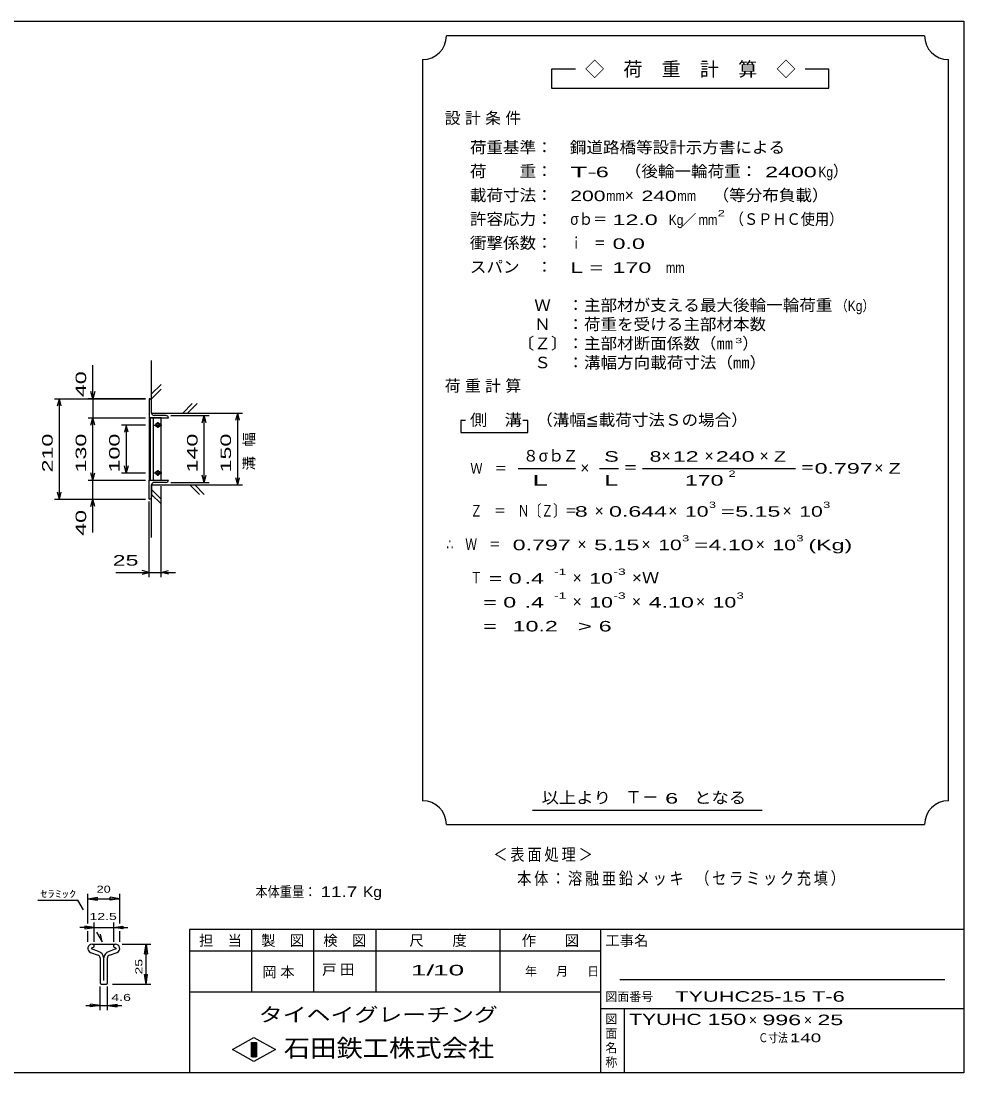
# Model space of a CAD drawing. Units: millimetres, scale not verified. Extents: x -1820 to 1724, y -1285 to 1059.
# Drawn here: x -248 to 1724, y -1141 to 1059 of the extents above; entities that cross this region are included whole.
import ezdxf
from ezdxf.enums import TextEntityAlignment as Align

# ---------------------------------------------------------------- set-up
doc = ezdxf.new("R2010")
doc.units = ezdxf.units.MM
doc.header["$LTSCALE"] = 10
for name, color, linetype, lineweight in [('0_2', 150, 'Continuous', 25), ('16', 3, 'Continuous', 25), ('22', 2, 'Continuous', 25), ('32', 4, 'Continuous', 25)]:
    doc.layers.add(name, color=color, linetype=linetype, lineweight=lineweight)
doc.styles.add('ベクトル', font='')
doc.styles.get('ベクトル').set_extended_font_data('ベクトル')

msp = doc.modelspace()

# ---------------------------------------------------------------- linework, layer by layer
at = {"layer": '0_2'}
for p, q in [((-1736, 1059), (1724, 1059)), ((1724, 1059), (1724, -1141)), ((1724, -841), (104, -841)), ((104, -841), (104, -1141)), ((234, -841), (234, -971)), ((364, -971), (364, -841)), ((494, -841), (494, -971)), ((754, -971), (754, -841)), ((964, -841), (964, -1141)), ((964, -886), (104, -886)), ((1684, -946), (1004, -946)), ((104, -971), (964, -971)), ((964, -1006), (1724, -1006)), ((1014, -1141), (1014, -1006)), ((194, -1092), (239, -1067)), ((234, -1077), (244, -1077)), ((234, -1107), (234, -1077)), ((234, -1077), (236, -1077)), ((236, -1077), (236, -1107)), ((238, -1107), (238, -1077)), ((238, -1077), (240, -1077)), ((239, -1067), (284, -1092)), ((240, -1077), (240, -1107)), ((242, -1107), (242, -1077)), ((242, -1077), (244, -1077)), ((244, -1077), (244, -1107)), ((244, -1077), (244, -1107)), ((239, -1117), (194, -1092)), ((284, -1092), (239, -1117)), ((244, -1107), (234, -1107)), ((236, -1107), (238, -1107)), ((240, -1107), (242, -1107)), ((1724, -1141), (-1736, -1141))]:
    msp.add_line(p, q, dxfattribs=at)
at = {"layer": '16'}
for p, q in [((20, 269), (20, 229)), ((25, 239), (25, 264)), ((20, 229), (60, 229)), ((20, 229), (20, 99)), ((45, 229), (20, 229)), ((22, 229), (22, 99)), ((29, 99), (29, 229)), ((55, 234), (30, 234)), ((38, 220), (38, 208)), ((45, 99), (45, 229)), ((30, 214), (46, 214)), ((40, 217), (36, 217)), ((36, 211), (40, 211)), ((30, 114), (46, 114)), ((40, 117), (36, 117)), ((36, 111), (40, 111)), ((38, 120), (38, 108)), ((20, 99), (60, 99)), ((20, 59), (20, 99)), ((20, 99), (45, 99)), ((25, 89), (25, 64)), ((55, 94), (30, 94))]:
    msp.add_line(p, q, dxfattribs=at)
for centre, radius, start, end in [((20, 264), 5, 0, 90), ((30, 239), 5, 180, 270), ((55, 229), 5, 0, 90), ((36, 214), 3, 90, 270), ((38, 214), 4, 46.6, 133.4), ((38, 214), 4, 226.6, 313.4), ((40, 214), 3, 270, 90), ((36, 114), 3, 90, 270), ((38, 114), 4, 46.6, 133.4), ((38, 114), 4, 226.6, 313.4), ((40, 114), 3, 270, 90), ((30, 89), 5, 90, 180), ((55, 99), 5, 270, 0), ((20, 64), 5, 270, 0)]:
    msp.add_arc(centre, radius, start, end, dxfattribs=at)
at = {"layer": '22', "color": 4}
for p, q in [((1641.59, 1028.34), (641.59, 1028.34)), ((591.59, 978.34), (591.59, -571.66)), ((1691.59, -571.66), (1691.59, 978.34)), ((911.59, 958.34), (861.59, 958.34)), ((861.59, 958.34), (861.59, 918.34)), ((1441.59, 958.34), (1391.59, 958.34)), ((1441.59, 918.34), (1441.59, 958.34)), ((861.59, 918.34), (1441.59, 918.34)), ((-98, 269), (-98, 339)), ((25, 239), (25, 349)), ((25, 279), (45, 299)), ((25, 269), (45, 289)), ((-178, 269), (12, 269)), ((-172, 254), (-168, 269)), ((-164, 254), (-168, 269)), ((-168, 59), (-168, 269)), ((12, 269), (-108, 269)), ((-98, 269), (-102, 284)), ((-94, 284), (-98, 269)), ((-98, 269), (-98, 229)), ((90, 239), (110, 259)), ((100, 239), (120, 259)), ((-108, 229), (12, 229)), ((-102, 214), (-98, 229)), ((-94, 214), (-98, 229)), ((-98, 99), (-98, 229)), ((25, 239), (215, 239)), ((65, 234), (145, 234)), ((131, 219), (135, 234)), ((139, 219), (135, 234)), ((135, 94), (135, 234)), ((201, 224), (205, 239)), ((209, 224), (205, 239)), ((205, 89), (205, 239)), ((681.59, 223.34), (671.59, 223.34)), ((671.59, 223.34), (671.59, 198.34)), ((811.59, 223.34), (801.59, 223.34)), ((811.59, 198.34), (811.59, 223.34)), ((12, 214), (-38, 214)), ((-28, 214), (-32, 199)), ((-24, 199), (-28, 214)), ((-28, 214), (-28, 114)), ((671.59, 198.34), (811.59, 198.34)), ((-98, 99), (-102, 114)), ((-98, 99), (-94, 114)), ((-38, 114), (12, 114)), ((-28, 114), (-32, 129)), ((-24, 129), (-28, 114)), ((791.59, 123.34), (911.59, 123.34)), ((961.59, 123.34), (1001.59, 123.34)), ((1051.59, 123.34), (1371.59, 123.34)), ((-108, 99), (12, 99)), ((-98, 59), (-98, 99)), ((25, 89), (215, 89)), ((25, -21), (25, 89)), ((65, 94), (145, 94)), ((125, 69), (105, 89)), ((135, 69), (115, 89)), ((135, 94), (131, 109)), ((135, 94), (139, 109)), ((205, 89), (201, 104)), ((205, 89), (209, 104)), ((-168, 59), (-172, 74)), ((-168, 59), (-164, 74)), ((45, 59), (25, 79)), ((45, 49), (25, 69)), ((45, -104), (45, 86)), ((-178, 59), (12, 59)), ((-108, 59), (12, 59)), ((-102, 44), (-98, 59)), ((-94, 44), (-98, 59)), ((-98, -11), (-98, 59)), ((20, -104), (20, 54)), ((-50, -94), (20, -94)), ((20, -94), (5, -90)), ((5, -98), (20, -94)), ((20, -94), (45, -94)), ((45, -94), (60, -90)), ((60, -98), (45, -94)), ((45, -94), (75, -94)), ((821.59, -591.66), (1301.59, -591.66)), ((641.59, -621.66), (1641.59, -621.66))]:
    msp.add_line(p, q, dxfattribs=at)
for centre, start, end in [((591.59, 1028.34), 270, 0), ((1691.59, 1028.34), 180, 270), ((591.59, -621.66), 0, 90), ((1691.59, -621.66), 90, 180)]:
    msp.add_arc(centre, 50, start, end, dxfattribs=at)
at = {"layer": '32'}
for p, q in [((-108.41, -828.66), (-108.41, -766.66)), ((-41.75, -828.66), (-41.75, -766.66)), ((-212.75, -779.66), (-129.41, -779.66)), ((-117.75, -799.66), (-129.41, -779.66)), ((-108.41, -776.66), (-88.41, -773.66)), ((-108.41, -776.66), (-88.41, -779.66)), ((-108.41, -776.66), (-41.75, -776.66)), ((-88.41, -779.66), (-88.41, -773.66)), ((-41.75, -776.66), (-61.75, -773.66)), ((-61.75, -779.66), (-61.75, -773.66)), ((-41.75, -776.66), (-61.75, -779.66)), ((-95.08, -836.66), (-115.08, -833.66)), ((-115.08, -833.66), (-115.08, -839.66)), ((-95.08, -866.66), (-95.08, -826.66)), ((-55.08, -826.66), (-55.08, -866.66)), ((-55.08, -836.66), (-35.08, -833.66)), ((-35.08, -833.66), (-35.08, -839.66)), ((-95.08, -836.66), (-125.08, -836.66)), ((-115.08, -839.66), (-95.08, -836.66)), ((-108.41, -866.66), (-108.41, -844.66)), ((-95.08, -836.66), (-55.08, -836.66)), ((-90.08, -846.66), (-78.41, -866.66)), ((-78.41, -866.66), (-82.08, -850.99)), ((-35.08, -839.66), (-55.08, -836.66)), ((-55.08, -836.66), (-25.08, -836.66)), ((-41.75, -866.66), (-41.75, -844.66)), ((-99.95, -879.37), (-95.15, -877.04)), ((-98.11, -871.66), (-51.28, -871.66)), ((-95.15, -877.04), (-95.15, -876.27)), ((-55.08, -876.27), (-55.08, -877.04)), ((-55.08, -877.04), (-50.28, -879.37)), ((-36.75, -871.66), (23.25, -871.66)), ((10.25, -891.66), (13.25, -871.66)), ((13.25, -871.66), (16.25, -891.66)), ((13.25, -954.99), (13.25, -871.66)), ((-103.01, -888.92), (-86.78, -894.62)), ((-86.08, -886.75), (-100.48, -881.69)), ((-82.78, -900.3), (-82.78, -952.7)), ((-75.08, -947.36), (-75.08, -900.46)), ((-67.45, -952.7), (-67.45, -900.3)), ((-49.75, -881.69), (-64.15, -886.75)), ((-63.45, -894.62), (-47.22, -888.92)), ((10.25, -891.66), (16.25, -891.66)), ((13.25, -954.99), (10.25, -934.99)), ((10.25, -934.99), (16.25, -934.99)), ((13.25, -954.99), (16.25, -934.99)), ((-82.75, -1009.99), (-82.75, -959.99)), ((-80.45, -955.03), (-69.78, -955.03)), ((-67.41, -1009.99), (-67.41, -959.99)), ((-56.75, -954.99), (23.25, -954.99)), ((-112.75, -999.99), (-82.75, -999.99)), ((-82.75, -999.99), (-102.75, -996.99)), ((-102.75, -1002.99), (-102.75, -996.99)), ((-82.75, -999.99), (-102.75, -1002.99)), ((-82.75, -999.99), (-67.41, -999.99)), ((-67.41, -999.99), (-47.41, -996.99)), ((-67.41, -999.99), (-47.41, -1002.99)), ((-67.41, -999.99), (-37.41, -999.99)), ((-47.41, -1002.99), (-47.41, -996.99))]:
    msp.add_line(p, q, dxfattribs=at)
for centre, radius, start, end in [((-99.45, -880.66), 9, 90.98, 246.68), ((-99.4, -880.72), 1.47, 111.91, 222.33), ((-99.98, -876.48), 4.83, 2.5, 85.55), ((-50.25, -876.48), 4.83, 94.45, 177.5), ((-50.78, -880.66), 9, 293.32, 89.02002), ((-50.83, -880.72), 1.47, 317.67, 68.08999), ((-88.78, -900.29), 6, 0, 70.58), ((-90.38, -901.47), 15.33, 3.78, 73.7), ((-59.85, -901.47), 15.33, 106.3, 176.22), ((-61.45, -900.29), 6, 109.42, 180), ((-80.45, -952.7), 2.33, 180, 270), ((-69.78, -952.7), 2.33, 270, 0)]:
    msp.add_arc(centre, radius, start, end, dxfattribs=at)

# ---------------------------------------------------------------- texts
at = {"layer": '0_2', "style": 'ベクトル'}
for s, height, p in [('担\u3000当', 21.99, (124, -864)), ('製\u3000図', 21.99, (254, -864)), ('検\u3000図', 21.99, (384, -864)), ('尺\u3000\u3000度', 21.99, (564, -864)), ('作\u3000\u3000図', 21.99, (799, -864)), ('工事名', 21.99, (974, -864)), ('年', 18.33, (806, -928.5)), ('月', 18.33, (871, -928.5)), ('日', 18.33, (936, -928.5)), ('図面番号', 18.33, (974, -981.5)), ('図', 18.33, (974, -1028.5)), ('面', 18.33, (974, -1058.5)), ('名', 18.33, (974, -1088.5)), ('称', 18.33, (974, -1118.5))]:
    msp.add_text(s, height=height, dxfattribs=at).set_placement(p, align=Align.MIDDLE_LEFT)
at = {"layer": '0_2', "color": 222, "style": 'ベクトル'}
for s, height, width, p in [('タイヘイグレーチング', 29.33, 1.25, (249, -1019)), ('石田鉄工株式会社', 36.66, 1.1, (301.5, -1089))]:
    msp.add_text(s, height=height, dxfattribs=dict(at, width=width)).set_placement(p, align=Align.MIDDLE_LEFT)
at = {"layer": '22', "style": 'ベクトル'}
for s, height, p in [('◇\u3000荷\u3000重\u3000計\u3000算\u3000◇', 29.33, (931.59, 958.34)), ('）', 24.19, (1449.59, 744.84)), ('×', 24.19, (1014.59, 694.84)), ('／', 21.99, (1134.09, 643.34)), ('）', 24.19, (1260.59, 384.84)), ('８', 24.19, (801.59, 149.84)), ('σｂ', 24.19, (834.59, 149.84)), ('Ｚ', 24.19, (884.59, 149.84)), ('×', 24.19, (1091.59, 149.84)), ('×', 24.19, (1181.59, 149.84)), ('×', 24.19, (1296.59, 149.84)), ('×', 24.19, (921.59, 124.84)), ('×', 24.19, (1536.59, 124.84)), ('×', 24.19, (951.59, 34.84)), ('×', 24.19, (1105.59, 34.84)), ('×', 24.19, (1344.59, 34.84)), ('×', 24.19, (915.59, -35.16)), ('×', 24.19, (1049.59, -35.16)), ('×', 24.19, (1288.59, -35.16)), ('×', 24.19, (905.59, -105.16)), ('×', 24.19, (905.59, -155.16)), ('×', 24.19, (1029.59, -155.16)), ('×', 24.19, (1163.59, -155.16)), ('Ｔ－', 25.66, (1015.59, -564.16)), ('×', 21.99, (1274, -1030)), ('×', 21.99, (1389, -1030))]:
    msp.add_text(s, height=height, dxfattribs=at).set_placement(p, align=Align.MIDDLE_LEFT)
for s, height, width, p in [('荷重基準：\u3000', 24.19, 1.05, (690.59, 794.84)), ('鋼道路橋等設計示方書による', 24.19, 1.05, (899.59, 794.84)), ('荷\u3000\u3000重：\u3000', 24.19, 1.05, (690.59, 744.84)), ('T-', 21.99, 2, (900.59, 743.34)), (' 6 ', 21.99, 1.65, (940.59, 743.34)), ('（後輪一輪荷重：', 24.19, 1.05, (1014.59, 744.84)), (' 2400', 21.99, 1.65, (1294.59, 743.34)), ('Kg', 21.99, 0.85, (1419.59, 743.34)), ('載荷寸法：\u3000', 24.19, 1.05, (690.59, 694.84)), ('200', 21.99, 1.5, (900.59, 693.34)), ('240', 21.99, 1.5, (1049.59, 693.34)), ('\u3000（等分布負載）', 24.19, 1.05, (1163.59, 694.84)), ('mm', 21.99, 0.8, (975.59, 693.34)), ('mm', 21.99, 0.8, (1124.59, 693.34)), ('許容応力：\u3000', 24.19, 1.05, (690.59, 644.84)), ('2', 13.2, 1.5, (1209.09, 657.34)), ('（ＳＰＨＣ使用）', 24.19, 0.9, (1234.09, 644.84)), ('σｂ＝', 24.19, 0.9, (900.59, 644.84)), (' 12.0', 21.99, 1.65, (975.59, 643.34)), ('Kg', 21.99, 0.85, (1106.59, 643.34)), ('mm', 21.99, 0.8, (1169.09, 643.34)), ('衝撃係数：\u3000', 24.19, 1.05, (690.59, 594.84)), ('ｉ\u3000＝', 24.19, 0.75, (900.59, 594.84)), (' 0.0', 21.99, 1.65, (975.59, 593.34)), ('スパン\u3000：\u3000', 24.19, 1.05, (690.59, 544.84)), ('L =', 21.99, 1.65, (900.59, 543.34)), (' 170 ', 21.99, 1.65, (975.59, 543.34)), ('mm', 21.99, 0.8, (1100.59, 543.34)), ('\u3000Ｗ\u3000：主部材が支える最大後輪一輪荷重', 24.19, 1.05, (790.59, 464.84)), ('（Kg）', 21.99, 0.85, (1455.59, 463.34)), ('\u3000Ｎ\u3000：荷重を受ける主部材本数', 24.19, 1.05, (790.59, 424.84)), ('〔Ｚ〕：主部材断面係数（㎜', 24.19, 1.05, (790.59, 384.84)), ('3', 11, 1.8, (1245.59, 390.84)), ('\u3000Ｓ\u3000：溝幅方向載荷寸法（㎜）', 24.19, 1.05, (790.59, 344.84)), ('側\u3000溝', 24.19, 1.1, (690.59, 224.84)), ('\u3000（溝幅≦載荷寸法Ｓの場合）', 24.19, 1.05, (794.59, 224.84)), ('S', 21.99, 1.55, (971.59, 148.34)), ('8', 21.99, 1.5, (1066.59, 148.34)), (' 12 ', 21.99, 1.65, (1101.59, 148.34)), (' 240 ', 21.99, 1.65, (1191.59, 148.34)), ('Z', 21.99, 1.4, (1326.59, 148.34)), ('Ｗ\u3000＝', 21.99, 0.85, (691.59, 123.34)), ('0.797', 21.99, 1.65, (1411.59, 123.34)), ('Z', 21.99, 1.4, (1566.59, 123.34)), ('＝', 24.19, 0.9, (1011.59, 124.84)), ('2', 13.2, 1.5, (1231.59, 112.34)), ('＝', 24.19, 0.9, (1381.59, 124.84)), ('L', 21.99, 1.8, (971.59, 98.34)), (' 170 ', 21.99, 1.65, (1126.59, 98.34)), ('Ｚ\u3000＝\u3000Ｎ〔Ｚ〕＝', 24.19, 0.75, (691.59, 34.84)), (' 8 ', 21.99, 1.65, (896.59, 33.34)), ('0.644', 21.99, 1.65, (981.59, 33.34)), ('10', 21.99, 1.5, (1140.59, 33.34)), ('3', 13.2, 1.5, (1190.59, 47.34)), ('5.15', 21.99, 1.65, (1245.59, 33.34)), ('10', 21.99, 1.5, (1379.59, 33.34)), ('3', 13.2, 1.5, (1429.59, 47.34)), ('=', 21.99, 1.7, (1215.59, 33.34)), ('3', 13.2, 1.5, (1134.59, -22.66)), ('3', 13.2, 1.5, (1373.59, -22.66)), ('∴\u3000Ｗ\u3000＝', 24.19, 0.75, (641.59, -35.16)), (' 0.797', 21.99, 1.65, (766.59, -36.66)), ('5.15', 21.99, 1.65, (950.59, -36.66)), ('10', 21.99, 1.5, (1084.59, -36.66)), ('=', 21.99, 1.7, (1159.59, -36.66)), ('4.10', 21.99, 1.65, (1189.59, -36.66)), ('10', 21.99, 1.5, (1323.59, -36.66)), ('(Kg)', 21.99, 1.65, (1398.59, -36.66)), (' 25 ', 21.99, 1.65, (-70, -69)), ('-1', 13.2, 1.65, (866.59, -92.66)), ('-3', 13.2, 1.65, (990.59, -92.66)), ('Ｔ', 24.19, 0.75, (691.59, -105.16)), (' = 0', 21.99, 1.65, (716.59, -106.66)), (' .4 ', 21.99, 1.65, (791.59, -106.66)), ('10', 21.99, 1.5, (940.59, -106.66)), ('×Ｗ', 24.19, 1.1, (1029.59, -105.16)), ('  = 0', 21.99, 1.65, (691.59, -156.66)), (' .4 ', 21.99, 1.65, (791.59, -156.66)), ('-1', 13.2, 1.65, (866.59, -142.66)), ('10', 21.99, 1.5, (940.59, -156.66)), ('-3', 13.2, 1.65, (990.59, -142.66)), ('4.10', 21.99, 1.65, (1064.59, -156.66)), ('10', 21.99, 1.5, (1198.59, -156.66)), ('3', 13.2, 1.5, (1248.59, -142.66)), (' 10.2', 21.99, 1.65, (766.59, -206.66)), (' 6 ', 21.99, 1.65, (946.59, -206.66)), ('  =', 21.99, 1.65, (691.59, -206.66)), ('>', 21.99, 1.7, (916.59, -206.66)), ('以上より\u3000', 24.19, 1.1, (840.59, -565.16)), (' 6 ', 21.99, 1.65, (1085.59, -566.66)), ('となる', 24.19, 1.1, (1159.59, -565.16)), ('本体重量：', 21.99, 0.85, (242, -762)), (' 11.7', 21.99, 1.35, (367, -762)), ('Kg', 21.99, 1.1, (467, -762)), ('1/', 21.99, 2, (567, -926)), (' 10 ', 21.99, 2, (597, -926)), ('TYUHC25-15 T-6', 21.99, 1.55, (1120, -981)), ('TYUHC', 23.46, 1.4, (1024, -1029)), (' 150 ', 23.46, 1.55, (1174, -1029)), (' 996 ', 21.99, 1.65, (1289, -1030)), (' 25 ', 21.99, 1.65, (1404, -1030)), ('Ｃ寸法：', 18.33, 0.8, (1294, -1067.5)), (' 140 ', 18.33, 1.6, (1349, -1067.5))]:
    msp.add_text(s, height=height, dxfattribs=dict(at, width=width)).set_placement(p, align=Align.MIDDLE_LEFT)
at = {"layer": '22', "style": 'ベクトル', "width": 1.65}
for s, p in [(' 40 ', (-123, 259)), (' 210 ', (-193, 101.5)), (' 130 ', (-123, 101.5)), (' 100 ', (-53, 101.5)), (' 140 ', (110, 101.5)), (' 150 ', (180, 101.5)), (' 40 ', (-123, -31))]:
    msp.add_text(s, height=21.99, rotation=90, dxfattribs=at).set_placement(p, align=Align.MIDDLE_LEFT)
at = {"layer": '22', "attachment_point": 4, "style": 'ベクトル'}
for s, insert, char_height in [('\\T1.28;設計条件', (638.09, 854.84), 24.19), ('\\T1.28;荷重計算', (638.09, 294.84), 24.19), ('\\T1.5;\\W2;\\~L\\~', (796.59, 98.34), 21.99), ('\\T1.2;\\W0.85;＜表面処理＞', (739.5, -685.5), 25.66), ('\\T1.19;\\W0.85;本体：溶融亜鉛メッキ', (789.5, -735.5), 25.66), ('\\T1.19;\\W0.85;（セラミック充填）', (1162, -735.5), 25.66), ('\\T1.25;岡本\u3000', (256.5, -931), 21.99), ('\\T1.25;戸田\u3000', (381.5, -926), 21.99)]:
    msp.add_mtext(s, dxfattribs=dict(at, insert=insert, char_height=char_height))
at = {"layer": '22', "insert": (230, 119), "char_height": 21.99, "attachment_point": 4, "rotation": 90, "style": 'ベクトル'}
msp.add_mtext('\\T1.67;溝幅', dxfattribs=at)
at = {"layer": '32', "color": 2, "style": 'ベクトル'}
for s, width, p in [('ｾﾗﾐｯｸ', 1.5, (-207.75, -766.66)), ('20', 1.35, (-90.08, -756.66)), ('12.5', 1.5, (-105.08, -813.66)), (' 4.6 ', 1.5, (-67.41, -982.99))]:
    msp.add_text(s, height=14.66, dxfattribs=dict(at, width=width)).set_placement(p, align=Align.MIDDLE_LEFT)
at = {"layer": '32', "color": 2, "style": 'ベクトル', "width": 1.5}
msp.add_text(' 25 ', height=14.66, rotation=90, dxfattribs=at).set_placement((-1.75, -943.33), align=Align.MIDDLE_LEFT)

doc.saveas('drawing.dxf')
